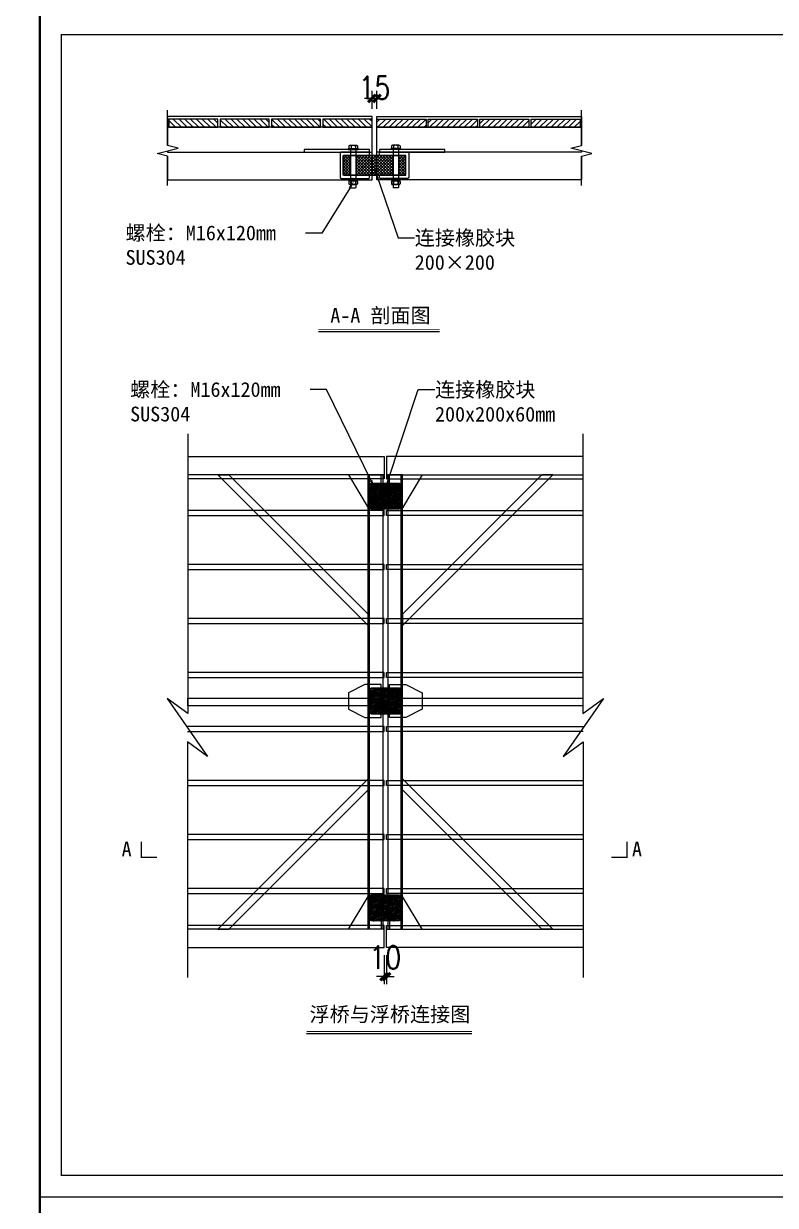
# Model space of a CAD drawing. Extents: x 8238 to 123366, y -35216 to 128109.
# Drawn here: x 18052 to 20991, y -1838 to 2785 of the extents above; entities that cross this region are included whole.
import ezdxf
from ezdxf import colors
from ezdxf.entities.mleader import LeaderData, LeaderLine
from ezdxf.enums import TextEntityAlignment as Align
from ezdxf.math import Vec2, Vec3

# ---------------------------------------------------------------- set-up
doc = ezdxf.new("R2010")
doc.units = 0
doc.header["$LTSCALE"] = 1000
doc.header["$MEASUREMENT"] = 0
doc.linetypes.add('CENTER', pattern=[2, 1.25, -0.25, 0.25, -0.25])
doc.linetypes.add('HIDDEN', pattern=[0.375, 0.25, -0.125])
for name, color, linetype in [('hjh螺丝', 7, 'Continuous'), ('hjh连接橡胶块', 150, 'Continuous'), ('标注', 9, 'Continuous'), ('连接端梁', 130, 'Continuous'), ('铺板', 42, 'Continuous')]:
    doc.layers.add(name, color=color, linetype=linetype)
for name, color, linetype, lineweight in [('加强板', 140, 'Continuous', 18), ('图框', 7, 'Continuous', 13), ('橡胶块', 30, 'Continuous', 9), ('虚线', 8, 'Continuous', 0), ('铝型材', 7, 'Continuous', 13), ('铝斜撑', 241, 'Continuous', 9), ('铝龙骨', 7, 'Continuous', 9)]:
    doc.layers.add(name, color=color, linetype=linetype, lineweight=lineweight)
doc.styles.add('Arial', font='')
doc.styles.add('HZTXT', font='txtw.shx', dxfattribs={"width": 0.8, "bigfont": 'hztxtw.shx'})
doc.styles.get('Arial').set_extended_font_data('STXihei')
doc.dimstyles.new('DIM-30', dxfattribs={"dimscale": 30, "dimtxt": 3, "dimasz": 1, "dimexe": 1, "dimexo": 1, "dimgap": 1, "dimtad": 1, "dimdec": 1, "dimdsep": 46, "dimtxsty": 'HZTXT', "dimblk": 'ARCHTICK', "dimcen": 0, "dimdle": 1, "dimclrd": 8, "dimclre": 8, "dimclrt": 2, "dimadec": 1, "dimazin": 0, "dimtfac": 1, "dimtdec": 1, "dimtix": 1, "dimtmove": 2, "dimatfit": 3, "dimldrblk": 'ARCHTICK', "dimfxl": 15, "dimtolj": 1, "dimtzin": 0, "dimarcsym": 1})
pattern_1 = [(135, (-150147.14, -546133.318), (-17.6776695, -17.6776695), [])]

# ---------------------------------------------------------------- blocks, each defined once
blk = doc.blocks.new('连接加强板')
at = {"layer": '加强板', "color": 5}
blk.add_lwpolyline([(-194915.5, -558.8), (-194915.5, -358.8), (-195115.5, -478.8), (-195115.5, -558.8)], close=True, dxfattribs=at)
for centre in [(-195095.5, -518.8), (-194995.5, -518.8)]:
    blk.add_circle(centre, 9, dxfattribs=at)
blk = doc.blocks.new('加强板2')
at = {"layer": '加强板'}
blk.add_lwpolyline([(-1925888, 5795952.8), (-1925788, 5795952.8), (-1925688, 5795902.8), (-1925688, 5795802.8), (-1925788, 5795752.8), (-1925888, 5795752.8), (-1925888, 5795952.8)], dxfattribs=at)
for centre in [(-1925848, 5795902.8), (-1925848, 5795802.8)]:
    blk.add_circle(centre, 9, dxfattribs=at)
blk = doc.blocks.new('m161')
at = {"layer": 'hjh螺丝'}
for points in [[(2, 13.1, 0.611769), (2, 6.5, 0.611769)], [(2, 6.6, 0.305859), (2, -6.5, 0.305859)], [(110.1, 6.5, -0.61177), (110.1, 13.1, -0.61177)], [(110.1, -6.5, -0.305858), (110.1, 6.6, -0.305858)], [(118.1, 6.5, 0.61177), (118.1, 13.1, 0.61177)], [(118.1, -6.5, 0.305858), (118.1, 6.6, 0.305858)], [(2, -6.5, 0.611769), (2, -13.1, 0.611769)], [(110.1, -13.1, -0.61177), (110.1, -6.5, -0.61177)], [(118.1, -13.1, 0.61177), (118.1, -6.5, 0.61177)]]:
    blk.add_lwpolyline(points, format="xyb", dxfattribs=at)
for points in [[(0, 9.8), (0, -9.8)], [(2, 13.1), (10, 13.1)], [(2, 6.5), (10, 6.5)], [(10, 15), (10, -15)], [(10, 15), (13, 15)], [(10, 13.1), (10, -13.1)], [(13, 15), (13, -15)], [(13, 8), (128.5, 8)], [(101, 15), (104, 15)], [(101, 15), (101, -15)], [(104, 15), (104, -15)], [(104, 12.1), (108.1, 12.1)], [(104, 0), (108.1, 4.1)], [(104, -4.1), (108.1, 0)], [(108.1, 9.8), (108.1, -9.8)], [(110.1, 13.1), (118.1, 13.1)], [(110.1, 6.5), (118.1, 6.5)], [(120.1, 9.8), (120.1, -9.8)], [(128.5, 8), (130, 6.5)], [(130, 6.5), (130, -6.5)], [(2, -6.5), (10, -6.5)], [(2, -13.1), (10, -13.1)], [(10, -15), (13, -15)], [(13, -8), (128.5, -8)], [(101, -15), (104, -15)], [(104, -12.1), (108.1, -12.1)], [(110.1, -6.5), (118.1, -6.5)], [(110.1, -13.1), (118.1, -13.1)], [(128.5, -8), (130, -6.5)]]:
    blk.add_lwpolyline(points, dxfattribs=at)
blk.add_lwpolyline([(108.1, 12.1), (104, 12.1), (104, -12.1), (108.1, -12.1)], close=True, dxfattribs=at)
blk = doc.blocks.new('llk')
at = {"layer": 'hjh连接橡胶块'}
h = blk.add_hatch(dxfattribs=at)
h.set_pattern_fill('ANSI37', color=256, scale=2)
h.set_pattern_definition([(45, (0, 0), (-4.49013, 4.49013), []), (135, (0, 0), (-4.49013, -4.49013), [])])
h.paths.add_polyline_path([(-74, 60), (-93, 60, 0.414214), (-95, 58), (-95, 2, 0.414214), (-93, 0), (-74, 0)])
h.paths.add_polyline_path([(56, 60), (-56, 60), (-56, 0), (56, 0)])
h.paths.add_polyline_path([(95, 58, 0.414214), (93, 60), (74, 60), (74, 0), (93, 0, 0.414214), (95, 2)])
blk.add_lwpolyline([(-93, 60), (93, 60, -0.414214), (95, 58), (95, 2, -0.414214), (93, 0), (-93, 0, -0.414214), (-95, 2), (-95, 58, -0.414214)], format="xyb", close=True, dxfattribs=at)
for points in [[(-74, 60), (-74, 0)], [(-56, 60), (-56, 0)], [(56, 60), (56, 0)], [(74, 60), (74, 0)]]:
    blk.add_lwpolyline(points, dxfattribs=at)
blk = doc.blocks.new('_ArchTick')
at = {"color": 0, "linetype": 'ByBlock', "const_width": 0.4}
blk.add_lwpolyline([(-0.5, -0.5), (0.5, 0.5)], dxfattribs=at)
blk = doc.blocks.new('*D1234')
at = {"color": 8, "lineweight": -2, "transparency": 16777216}
for p, q in [((19414.2, 2451.7), (19414.2, 2522.4)), ((19433.4, 2451.7), (19433.4, 2522.4)), ((19414.2, 2492.4), (19384.2, 2492.4)), ((19414.2, 2492.4), (19433.4, 2492.4)), ((19433.4, 2492.4), (19463.4, 2492.4))]:
    blk.add_line(p, q, dxfattribs=at)
at = {"layer": 'Defpoints', "color": 0, "transparency": 16777216}
for p in [(19433.4, 2492.4), (19414.2, 2421.7), (19433.4, 2421.7)]:
    blk.add_point(p, dxfattribs=at)
at = {"color": 8, "lineweight": -2, "transparency": 16777216, "xscale": 30, "yscale": 30, "zscale": 30}
blk.add_blockref('_ArchTick', (19414.2, 2492.4), dxfattribs=at)
at = {"color": 8, "lineweight": -2, "transparency": 16777216, "xscale": 30, "yscale": 30, "zscale": 30, "rotation": 180}
blk.add_blockref('_ArchTick', (19433.4, 2492.4), dxfattribs=at)
at = {"color": 2, "transparency": 16777216, "insert": (19423.8, 2534.3), "char_height": 90, "attachment_point": 5, "style": 'HZTXT'}
blk.add_mtext('\\A1;15', dxfattribs=at)
blk = doc.blocks.new('*U1230')
at = {"layer": '铝龙骨', "color": 252}
blk.add_lwpolyline([(-600.4, -15), (600.4, -15), (600.4, 15), (-600.4, 15)], dxfattribs=at)
blk = doc.blocks.new('*U1231')
at = {"color": 0, "linetype": 'ByBlock', "lineweight": -2, "transparency": 16777216}
for p in [(0, 2310), (0, 1980), (0, 1650), (0, 1320), (0, 990), (0, 660), (0, 330), (0, 0)]:
    blk.add_blockref('*U1230', p, dxfattribs=at)
blk = doc.blocks.new('*U1232')
at = {"layer": '铝龙骨', "color": 252}
blk.add_lwpolyline([(-600.4, -15), (600.4, -15), (600.4, 15), (-600.4, 15)], dxfattribs=at)
blk = doc.blocks.new('*U1233')
at = {"color": 0, "linetype": 'ByBlock', "lineweight": -2, "transparency": 16777216}
for p in [(0, 2310), (0, 1980), (0, 1650), (0, 1320), (0, 990), (0, 660), (0, 330), (0, 0)]:
    blk.add_blockref('*U1232', p, dxfattribs=at)
blk = doc.blocks.new('橡胶块')
h = blk.add_hatch()
h.set_pattern_fill('ANSI36', color=2, scale=2)
h.set_pattern_definition([(45, (0, 0), (3.3676, 12.34785), [15.875, -3.175, 0, -3.175])])
h.paths.add_polyline_path([(0, 70, 0.41421356), (-10, 80), (-180, 80, 0.41421356), (-190, 70), (-190, -70, 0.41421356), (-180, -80), (-10, -80, 0.41421356), (0, -70)])
h.paths.add_polyline_path([(-166.93, 50, -1), (-153.07, 50, -1)], flags=16)
h.paths.add_polyline_path([(-153.07, -50, -1), (-166.93, -50, -1)], flags=16)
h.paths.add_polyline_path([(-36.93, 50, -1), (-23.07, 50, -1)], flags=16)
h.paths.add_polyline_path([(-23.07, -50, -1), (-36.93, -50, -1)], flags=16)
at = {"layer": '橡胶块', "color": 1, "linetype": 'CENTER', "ltscale": 0.36}
for p, q in [((-167.623, 50), (-152.377, 50)), ((-160, 42.377), (-160, 57.623)), ((-22.377, 50), (-37.623, 50)), ((-30, 42.377), (-30, 57.623)), ((-167.623, -50), (-152.377, -50)), ((-160, -42.377), (-160, -57.623)), ((-22.377, -50), (-37.623, -50)), ((-30, -42.377), (-30, -57.623))]:
    blk.add_line(p, q, dxfattribs=at)
at = {"layer": '橡胶块', "color": 2}
blk.add_lwpolyline([(0, 70), (0, -70, -0.41421356), (-10, -80), (-180, -80, -0.41421356), (-190, -70), (-190, 70, -0.41421356), (-180, 80), (-10, 80, -0.41421356)], format="xyb", close=True, dxfattribs=at)
at = {"layer": '橡胶块', "color": 5}
for centre in [(-160, 50), (-30, 50), (-160, -50), (-30, -50)]:
    blk.add_circle(centre, 6.93, dxfattribs=at)
blk = doc.blocks.new('*D1235')
at = {"color": 8, "lineweight": -2, "transparency": 16777216}
for p, q in [((19461.4, -858.7), (19461.4, -972.9)), ((19471, -858.7), (19471, -972.9)), ((19461.4, -942.9), (19431.4, -942.9)), ((19461.4, -942.9), (19471, -942.9)), ((19471, -942.9), (19501, -942.9))]:
    blk.add_line(p, q, dxfattribs=at)
at = {"layer": 'Defpoints', "color": 0, "transparency": 16777216}
for p in [(19461.4, -828.7, 0), (19471, -828.7, 0), (19471, -942.9)]:
    blk.add_point(p, dxfattribs=at)
at = {"color": 8, "lineweight": -2, "transparency": 16777216, "xscale": 30, "yscale": 30, "zscale": 30}
blk.add_blockref('_ArchTick', (19461.4, -942.9), dxfattribs=at)
at = {"color": 8, "lineweight": -2, "transparency": 16777216, "xscale": 30, "yscale": 30, "zscale": 30, "rotation": 180}
blk.add_blockref('_ArchTick', (19471, -942.9), dxfattribs=at)
at = {"color": 2, "transparency": 16777216, "insert": (19466.2, -867.9), "char_height": 90, "attachment_point": 5, "style": 'HZTXT'}
blk.add_mtext('\\A1;{\\Ftxtw,hztxtw|c134;10}', dxfattribs=at)
blk = doc.blocks.new('*U1226')
at = {"layer": '铺板'}
h = blk.add_hatch(dxfattribs=at)
h.set_pattern_fill('ANSI31', color=234, scale=200, angle=90, style=0)
h.set_pattern_definition(pattern_1)
h.paths.add_polyline_path([(150, 25), (-150, 25), (-150, -25), (150, -25)])
at = {"layer": '铺板', "color": 234, "elevation": 0}
blk.add_lwpolyline([(150, 25), (-150, 25), (-150, -25), (150, -25)], close=True, dxfattribs=at)
blk = doc.blocks.new('*U1227')
at = {"color": 0, "linetype": 'ByBlock', "lineweight": -2, "transparency": 16777216}
for p in [(0, 0), (314, 0), (628, 0), (942, 0)]:
    blk.add_blockref('*U1226', p, dxfattribs=at)
blk = doc.blocks.new('*U1228')
at = {"layer": '铺板'}
h = blk.add_hatch(dxfattribs=at)
h.set_pattern_fill('ANSI31', color=234, scale=200, angle=90, style=0)
h.set_pattern_definition(pattern_1)
h.paths.add_polyline_path([(150, 25), (-150, 25), (-150, -25), (150, -25)])
at = {"layer": '铺板', "color": 234, "elevation": 0}
blk.add_lwpolyline([(150, 25), (-150, 25), (-150, -25), (150, -25)], close=True, dxfattribs=at)
blk = doc.blocks.new('*U1229')
at = {"color": 0, "linetype": 'ByBlock', "lineweight": -2, "transparency": 16777216}
for p in [(0, 0), (314, 0), (628, 0), (942, 0)]:
    blk.add_blockref('*U1228', p, dxfattribs=at)

msp = doc.modelspace()

# ---------------------------------------------------------------- linework, layer by layer
for p, q in [((19204.48, 1581, 0), (19678.36, 1581, 0)), ((19158.65, -1164.67, 0), (19804.93, -1164.67, 0))]:
    msp.add_line(p, q)
at = {"color": 8}
for points in [[(18614.88, 2152.18), (18614.88, 2266.53), (18573.52, 2276.87), (18656.24, 2297.55), (18614.88, 2307.89), (18614.88, 2447.1)], [(20232.81, 2152.18), (20232.81, 2266.53), (20274.17, 2276.87), (20191.45, 2297.55), (20232.81, 2307.89), (20232.81, 2447.1)]]:
    msp.add_lwpolyline(points, dxfattribs=at)
at = {"elevation": 0}
msp.add_lwpolyline([(19404.65, 2282.15), (19404.65, 2292.39), (19379.05, 2292.39), (19148.65, 2292.39), (19148.65, 2282.15), (19404.65, 2282.15)], dxfattribs=at)
msp.add_lwpolyline([(19699.05, 2282.15), (19699.05, 2292.39), (19673.45, 2292.39), (19443.05, 2292.39), (19443.05, 2282.15), (19699.05, 2282.15)])
for points, const_width in [([(19204.48, 1587.91), (19678.36, 1587.91)], 3.46), ([(18511.73, -414.77), (18511.73, -476.21), (18573.17, -476.21)], 4.92), ([(20411.05, -414.77), (20411.05, -476.21), (20349.61, -476.21)], 4.92), ([(19158.65, -1157.76), (19804.93, -1157.76)], 3.46)]:
    msp.add_lwpolyline(points, dxfattribs=dict(at, const_width=const_width))
at = {"color": 7}
for points in [[(18693.39, 1179.9), (18693.39, 86.89), (18612.61, 144.76), (18770.38, -81.25), (18692.87, -23.78), (18692.87, -945.78)], [(20238.99, 1179.9), (20238.99, 86.89), (20319.77, 144.76), (20162.01, -81.25), (20239.52, -23.78), (20239.52, -945.78)]]:
    msp.add_lwpolyline(points, dxfattribs=at)
at = {"color": 3}
for points in [[(19461.39, 1091.32), (19461.39, 1004.92), (18693.39, 1004.92)], [(18693.39, 1091.32), (19461.39, 1091.32)], [(19470.99, 1091.32), (19470.99, 1004.92), (20238.99, 1004.92)], [(20238.99, 1091.32), (19470.99, 1091.32)], [(19461.39, -828.68), (19461.39, -742.28), (18692.87, -742.28)], [(19470.99, -828.68), (19470.99, -742.28), (20239.52, -742.28)], [(18692.87, -828.68), (19461.39, -828.68)], [(20239.52, -828.68), (19470.99, -828.68)]]:
    msp.add_lwpolyline(points, dxfattribs=at)
at = {"layer": '图框', "color": 8}
for points in [[(18614.88, 2266.53), (18614.88, 2174.61), (19414.25, 2174.61), (19414.25, 2421.67), (18614.88, 2421.67), (18614.88, 2307.89)], [(20232.81, 2266.53), (20232.81, 2174.61), (19433.45, 2174.61), (19433.45, 2421.67), (20232.81, 2421.67), (20232.81, 2307.89)]]:
    msp.add_lwpolyline(points, dxfattribs=at)
at = {"layer": '图框', "color": 8, "elevation": 0}
for points in [[(18614.88, 2287.21), (18614.88, 2282.15), (19414.25, 2282.15), (19414.25, 2379.43), (18614.88, 2379.43), (18614.88, 2307.89)], [(20232.81, 2287.21), (20232.81, 2282.15), (19433.45, 2282.15), (19433.45, 2379.43), (20232.81, 2379.43), (20232.81, 2307.89)]]:
    msp.add_lwpolyline(points, dxfattribs=at)
at = {"layer": '虚线', "color": 1, "linetype": 'HIDDEN', "ltscale": 200}
for p, q in [((19461.39, 1019.64), (18693.39, 1019.64)), ((19404.75, -757), (19404.75, 1019.64)), ((19470.99, 1019.64), (20238.99, 1019.64)), ((19527.63, -757), (19527.63, 1019.64)), ((19461.39, -757), (18692.87, -757)), ((19470.99, -757), (20239.52, -757))]:
    msp.add_line(p, q, dxfattribs=at)
at = {"layer": '连接端梁', "color": 0}
for points, const_width in [([(9238.39, 2825.94), (18115.23, 2825.94), (18115.23, -4190.2), (9238.39, -4190.2)], 8), ([(18115.23, 2825.94), (23973.94, 2825.94), (23973.94, -1804.72), (18115.23, -1804.72)], 5.28), ([(18199.71, 2741.46), (23889.46, 2741.46), (23889.46, -1720.24), (18199.71, -1720.24)], 5.28)]:
    msp.add_lwpolyline(points, close=True, dxfattribs=dict(at, const_width=const_width))
at = {"layer": '连接端梁'}
for points in [[(19456.59, 1019.64), (19456.59, -757), (19398.99, -757), (19398.99, 1019.64)], [(19475.79, 1019.64), (19475.79, -757), (19533.39, -757), (19533.39, 1019.64)]]:
    msp.add_lwpolyline(points, close=True, dxfattribs=at)
at = {"layer": '铝型材', "color": 230, "linetype": 'ByBlock'}
for points in [[(19341.79, 2282.08), (19340.91, 2281.55, -0.2816376), (19340.38, 2281.55), (19339.5, 2282.08, 0.1164338), (19339.21, 2282.15), (19293.29, 2282.15, 0.4142136), (19289.45, 2278.31), (19289.45, 2183.59, 0.4142136), (19293.29, 2179.75), (19339.21, 2179.75, 0.1164338), (19339.5, 2179.82), (19340.38, 2180.36, -0.2816376), (19340.91, 2180.36), (19341.79, 2179.82, 0.1164338), (19342.08, 2179.75), (19401.45, 2179.75, 0.4142136), (19404.65, 2182.95), (19404.65, 2189.35, 0.4142136), (19401.45, 2192.55), (19302.25, 2192.55, -0.4142136), (19300.97, 2193.83), (19300.97, 2268.07, -0.4142136), (19302.25, 2269.35), (19401.45, 2269.35, 0.4142136), (19404.65, 2272.55), (19404.65, 2278.95, 0.4142136), (19401.45, 2282.15), (19342.08, 2282.15, 0.1164338)], [(19505.9, 2282.08), (19506.78, 2281.55, 0.2816376), (19507.31, 2281.55), (19508.19, 2282.08, -0.1164338), (19508.48, 2282.15), (19554.41, 2282.15, -0.4142136), (19558.25, 2278.31), (19558.25, 2183.59, -0.4142136), (19554.41, 2179.75), (19508.48, 2179.75, -0.1164338), (19508.19, 2179.82), (19507.31, 2180.36, 0.2816376), (19506.78, 2180.36), (19505.9, 2179.82, -0.1164338), (19505.61, 2179.75), (19446.25, 2179.75, -0.4142136), (19443.05, 2182.95), (19443.05, 2189.35, -0.4142136), (19446.25, 2192.55), (19545.45, 2192.55, 0.4142136), (19546.73, 2193.83), (19546.73, 2268.07, 0.4142136), (19545.45, 2269.35), (19446.25, 2269.35, -0.4142136), (19443.05, 2272.55), (19443.05, 2278.95, -0.4142136), (19446.25, 2282.15), (19505.61, 2282.15, -0.1164338)]]:
    msp.add_lwpolyline(points, format="xyb", close=True, dxfattribs=at)
at = {"layer": '铝斜撑', "color": 252}
for points in [[(18854.1, 1019.64), (19398.99, 474.75), (19398.99, 431.3), (18810.66, 1019.64)], [(20078.28, 1019.64), (19533.39, 474.75), (19533.39, 431.3), (20121.73, 1019.64)], [(20238.99, 115.96), (19533.39, 115.96), (19533.39, 146.68), (20238.99, 146.68)], [(18854.1, -757), (19398.99, -212.11), (19398.99, -168.67), (18810.66, -757)], [(20078.28, -757), (19533.39, -212.11), (19533.39, -168.67), (20121.73, -757)]]:
    msp.add_lwpolyline(points, close=True, dxfattribs=at)
at = {"layer": '铝斜撑', "color": 252, "elevation": 1072.2}
msp.add_lwpolyline([(19398.99, 115.96), (18693.39, 115.96), (18693.39, 146.68), (19398.99, 146.68)], close=True, dxfattribs=at)

# ---------------------------------------------------------------- block references
at = {"yscale": 0.6400000000000001, "zscale": 0.6400000000000001}
for name, p, xscale in [('*U1227', (18715.37, 2395.43, 0), 0.6400000000000001), ('*U1229', (20132.33, 2395.43, 0), -0.6400000000000001), ('*U1231', (19077.13, -607.88, 0), 0.6400000000000001), ('*U1233', (19855.26, -607.88), -0.6400000000000001)]:
    msp.add_blockref(name, p, dxfattribs=dict(at, xscale=xscale))
at = {"color": 2, "yscale": 0.6400000000000001, "zscale": 0.6400000000000001}
for p, xscale, rotation in [((19092.56, 125765.53), 0.6400000000000001, 90.00000000000001), ((19839.83, 125765.53), -0.6400000000000001, 270)]:
    msp.add_blockref('连接加强板', p, dxfattribs=dict(at, xscale=xscale, rotation=rotation))
for p, xscale in [((-1213118.14, -3709210.34, 0), -0.6400000000000001), ((1252050.53, -3709210.34, 0), 0.6400000000000001)]:
    msp.add_blockref('加强板2', p, dxfattribs=dict(at, xscale=xscale))
at = {"layer": 'hjh螺丝', "yscale": 1.28, "zscale": 1.28}
for p, xscale, rotation in [((19340.66, 2309.03), -1.28, 90), ((19507.03, 2309.03), 1.28, 270)]:
    msp.add_blockref('m161', p, dxfattribs=dict(at, xscale=xscale, rotation=rotation))
at = {"layer": 'hjh连接橡胶块', "yscale": 1.28, "zscale": 1.28}
for xscale in [1.28, -1.28]:
    msp.add_blockref('llk', (19423.85, 2192.55), dxfattribs=dict(at, xscale=xscale))
at = {"layer": '加强板', "yscale": 0.6400000000000001, "zscale": 0.6400000000000001}
for p, xscale, rotation in [((19092.56, -125502.9), -0.6400000000000001, 90), ((19839.83, -125502.9), 0.6400000000000001, 270)]:
    msp.add_blockref('连接加强板', p, dxfattribs=dict(at, xscale=xscale, rotation=rotation))
at = {"layer": '橡胶块', "xscale": 0.6400000000000001, "yscale": 0.6400000000000001, "zscale": 0.6400000000000001}
for p in [(19526.99, 936.44), (19526.99, 135.48, 0), (19526.99, -673.8)]:
    msp.add_blockref('橡胶块', p, dxfattribs=at)

# ---------------------------------------------------------------- texts
at = {"style": 'Arial'}
for p in [(18435.07, -443.81), (20430.66, -443.81)]:
    msp.add_text('A', height=57.6, dxfattribs=at).set_placement(p, align=Align.MIDDLE_LEFT)
at = {"char_height": 57.6, "attachment_point": 5, "line_spacing_factor": 2, "style": 'Arial'}
for s, insert in [('A-A {\\fSimSun|b0|i0|c134|p2;剖面图}', (19447.28, 1640.35, 0)), ('浮桥与浮桥连接图', (19484.3, -1093.65, 0))]:
    msp.add_mtext(s, dxfattribs=dict(at, insert=insert))

# ---------------------------------------------------------------- dimensions: what is measured, and where the dimension line sits
dim = msp.add_linear_dim(base=(19433.45, 2492.43), p1=(19414.25, 2421.67), p2=(19433.45, 2421.67), text='15', dimstyle='DIM-30')
dim.commit()
dim.dimension.update_dxf_attribs({"geometry": '*D1234', "text_midpoint": (19423.85, 2534.28), "dimtype": 160})
dim = msp.add_linear_dim(base=(19470.99, -942.89, 0), p1=(19461.39, -828.68), p2=(19470.99, -828.68), text='{\\Ftxtw,hztxtw|c134;10}', dimstyle='DIM-30')
dim.commit()
dim.dimension.update_dxf_attribs({"geometry": '*D1235', "text_midpoint": (19466.19, -867.89, 0)})

# ---------------------------------------------------------------- leaders
at = {"layer": '标注', "color": 6}
ml = msp.add_multileader_mtext('Standard', dxfattribs=at)
ml.set_content('{\\fSimSun|b0|i0|c134|p2;连接橡胶块\\P}200{\\fSimSun|b0|i0|c134|p2;×}200', color=6, style='Arial')
ml.set_leader_properties(color=9)
ml.build(insert=Vec2(0, 0))
ml.multileader.update_dxf_attribs({"dogleg_length": 100, "arrow_head_size": 32})
ctx = ml.context
ctx.base_point, ctx.char_height, ctx.arrow_head_size, ctx.landing_gap_size, ctx.plane_origin = Vec3(19579.99, 1947.06), 57.6, 32, 1.28, Vec3(20461.09, -835921.58)
notes = []
notes.append((ctx, [(0, (1, 1, 0), (19515.99, 1947.06), (1, 0), 64, [(0, [(19422.99, 2221.26)], 0, [])])]))
ctx.mtext.insert, ctx.mtext.width, ctx.mtext.defined_height, ctx.mtext.flow_direction = Vec3(19581.27, 1975.86), 640, 264.79, 5
ml = msp.add_multileader_mtext('Standard', dxfattribs=at)
ml.set_content('{\\fSimSun|b0|i0|c134|p2;螺栓：}M16x120mm\\PSUS304', color=6, style='Arial')
ml.set_leader_properties(color=9)
ml.build(insert=Vec2(0, 0))
ml.multileader.update_dxf_attribs({"dogleg_length": 100, "arrow_head_size": 32})
ctx = ml.context
ctx.base_point, ctx.char_height, ctx.arrow_head_size, ctx.landing_gap_size, ctx.plane_origin = Vec3(18402.56, 1965.8), 57.6, 32, 1.28, Vec3(17899.91, 839957.73)
notes.append((ctx, [(1, (1, 1, 0), (19218.15, 1965.8), (-1, 0), 64, [(0, [(19343.75, 2169.17)], 0, [])])]))
ctx.mtext.insert, ctx.mtext.width, ctx.mtext.defined_height, ctx.mtext.flow_direction = Vec3(18450.39, 1995.3), 836.0294, 236.33, 5
ml = msp.add_multileader_mtext('Standard', dxfattribs=at)
ml.set_content('{\\fSimSun|b0|i0|c134|p2;螺栓：}M16x120mm\\PSUS304', color=6, style='Arial')
ml.set_leader_properties(color=9)
ml.build(insert=Vec2(0, 0))
ml.multileader.update_dxf_attribs({"dogleg_length": 100, "arrow_head_size": 32})
ctx = ml.context
ctx.base_point, ctx.char_height, ctx.arrow_head_size, ctx.landing_gap_size, ctx.plane_origin = Vec3(18420.58, 1353.21), 57.6, 32, 1.28, Vec3(17917.93, 839542.67)
notes.append((ctx, [(1, (1, 1, 0), (19236.17, 1353.21), (-1, 0), 64, [(0, [(19424.59, 968.44)], 0, [])])]))
ctx.mtext.insert, ctx.mtext.width, ctx.mtext.defined_height, ctx.mtext.flow_direction = Vec3(18468.42, 1382.71), 892.9745, 215.58, 5
ml = msp.add_multileader_mtext('Standard', dxfattribs=at)
ml.set_content('{\\fSimSun|b0|i0|c134|p2;连接橡胶块\\P}200x200x60mm', color=6, style='Arial')
ml.set_leader_properties(color=9)
ml.build(insert=Vec2(0, 0))
ml.multileader.update_dxf_attribs({"dogleg_length": 100, "arrow_head_size": 32})
ctx = ml.context
ctx.base_point, ctx.char_height, ctx.arrow_head_size, ctx.landing_gap_size, ctx.plane_origin = Vec3(19659.31, 1353.33), 57.6, 32, 1.28, Vec3(20581.92, -836317.78)
notes.append((ctx, [(0, (1, 1, 0), (19595.31, 1353.33), (1, 0), 64, [(0, [(19458.8, 945.6)], 0, [])])]))
ctx.mtext.insert, ctx.mtext.width, ctx.mtext.defined_height, ctx.mtext.flow_direction = Vec3(19660.59, 1382.13), 622.474, 239.22, 5
for ctx, leaders in notes:
    for number, flags, end, landing, length, lines in leaders:
        leader = LeaderData()
        leader.index, (leader.has_last_leader_line, leader.has_dogleg_vector, leader.attachment_direction) = number, flags
        leader.last_leader_point, leader.dogleg_vector, leader.dogleg_length = Vec3(end), Vec3(landing), length
        for number, points, colour, breaks in lines:
            line = LeaderLine()
            line.index, line.vertices, line.color, line.breaks = number, Vec3.list(points), colors.encode_raw_color(colour), breaks
            leader.lines.append(line)
        ctx.leaders.append(leader)

doc.saveas('drawing.dxf')
